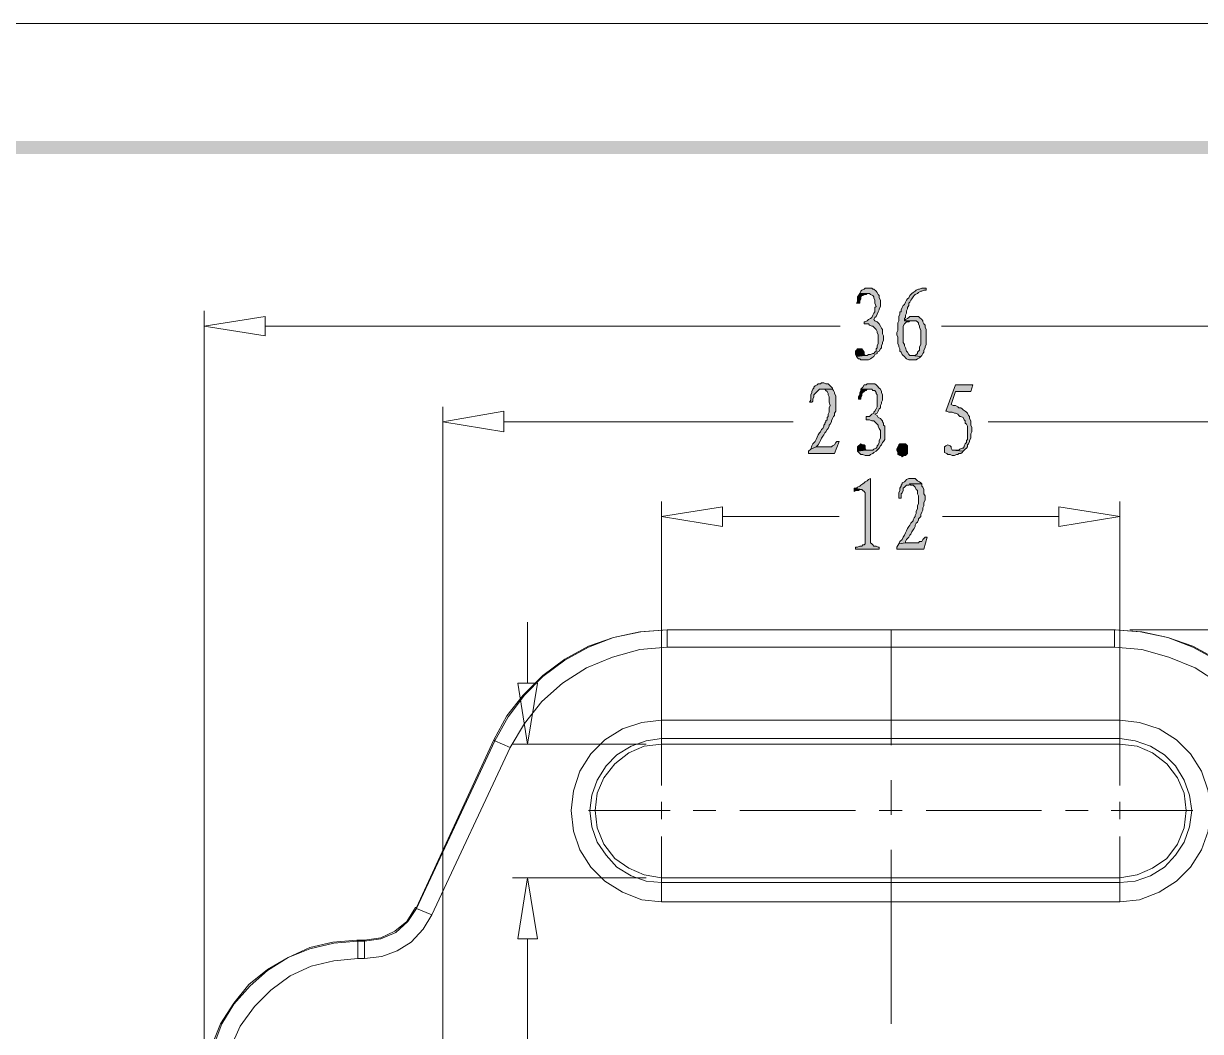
# Model space of a CAD drawing. Header units: millimetres. Extents: x 0 to 282, y 0 to 196.
# Drawn here: x 199.01 to 244.77, y 156.51 to 195.71 of the extents above; entities that cross this region are included whole.
import ezdxf

# ---------------------------------------------------------------- set-up
doc = ezdxf.new("R2010")
doc.units = ezdxf.units.MM

msp = doc.modelspace()

# ---------------------------------------------------------------- hatches: boundary and pattern name
h = msp.add_hatch(color=0)
h.dxf.hatch_style = 2
h.paths.add_polyline_path([(4.572, 191.134894), (5.08, 190.626894), (277.071561, 191.134894)])
h = msp.add_hatch(color=0)
h.dxf.hatch_style = 2
h.paths.add_polyline_path([(5.08, 190.626894), (277.071561, 191.134894), (276.563561, 190.626894)])
h = msp.add_hatch(color=42)
h.dxf.hatch_style = 2
h.paths.add_polyline_path([(231.901894, 185.419894), (231.817228, 185.419894), (231.732561, 185.419894), (231.690227, 185.377561), (231.605561, 185.335227), (231.563227, 185.292894), (231.520894, 185.208227), (231.817228, 185.208227), (231.901894, 185.208227), (231.944227, 185.165894), (232.028894, 185.123561), (232.071227, 185.081227), (232.071227, 185.038894), (232.113561, 184.954228), (232.113561, 184.911894), (232.113561, 184.827227), (232.155894, 184.700227), (232.113561, 184.657894), (232.113561, 184.573227), (232.113561, 184.488561), (232.071227, 184.446227), (232.028894, 184.361561), (231.986561, 184.276894), (231.944227, 184.234561), (231.859561, 184.192227), (231.817228, 184.149894), (231.732561, 184.107561), (231.690227, 184.107561), (231.690227, 184.022894), (231.774894, 184.022894), (231.859561, 184.022894), (231.901894, 183.980561), (231.986561, 183.938227), (232.028894, 183.938227), (232.071227, 183.895894), (232.113561, 183.853561), (232.155894, 183.811227), (232.198227, 183.726561), (232.198227, 183.684227), (232.240561, 183.599561), (232.240561, 183.514894), (232.240561, 183.430227), (232.240561, 183.345561), (232.240561, 183.260894), (232.198227, 183.176227), (232.198227, 183.091561), (232.155894, 183.049227), (232.155894, 182.964561), (232.113561, 182.922227), (232.071227, 182.879894), (232.028894, 182.879894), (231.944227, 182.837561), (231.859561, 182.837561), (231.817228, 182.795228), (231.732561, 182.795228), (231.393894, 182.752894), (231.436227, 182.710561), (231.478561, 182.668228), (231.520894, 182.668228), (231.563227, 182.625894), (231.647894, 182.625894), (231.732561, 182.625894), (231.774894, 182.625894), (231.817228, 182.625894), (231.859561, 182.625894), (231.944227, 182.668228), (231.986561, 182.710561), (232.071227, 182.752894), (232.113561, 182.837561), (232.198227, 182.879894), (232.198227, 182.922227), (232.282894, 182.964561), (232.325227, 183.049227), (232.367561, 183.091561), (232.367561, 183.176227), (232.409894, 183.260894), (232.409894, 183.303227), (232.452227, 183.387894), (232.452227, 183.472561), (232.452227, 183.557227), (232.409894, 183.641894), (232.409894, 183.726561), (232.409894, 183.811227), (232.367561, 183.853561), (232.325227, 183.938227), (232.282894, 184.022894), (232.240561, 184.065227), (232.198227, 184.107561), (232.113561, 184.149894), (232.071227, 184.192227), (232.113561, 184.276894), (232.155894, 184.319227), (232.198227, 184.403894), (232.240561, 184.488561), (232.282894, 184.573227), (232.282894, 184.615561), (232.325227, 184.700227), (232.325227, 184.742561), (232.325227, 184.827227), (232.325227, 184.869561), (232.325227, 184.954228), (232.282894, 185.038894), (232.282894, 185.123561), (232.240561, 185.165894), (232.198227, 185.250561), (232.155894, 185.292894), (232.071227, 185.377561), (232.028894, 185.377561), (231.986561, 185.419894), (231.944227, 185.419894)])
h = msp.add_hatch(color=42)
h.dxf.hatch_style = 2
h.paths.add_polyline_path([(234.103228, 185.419894), (234.060894, 185.419894), (233.976227, 185.419894), (233.933894, 185.419894), (233.849227, 185.377561), (233.806894, 185.377561), (233.722227, 185.335227), (233.679894, 185.292894), (233.595227, 185.250561), (233.552894, 185.208227), (233.510561, 185.165894), (233.468227, 185.123561), (233.425894, 185.038894), (233.383561, 184.996561), (233.341227, 184.954228), (233.298894, 184.869561), (233.256561, 184.784894), (233.214227, 184.742561), (233.171894, 184.657894), (233.129561, 184.573227), (233.129561, 184.488561), (233.087227, 184.488561), (233.087227, 184.403894), (233.044894, 184.319227), (233.044894, 184.234561), (233.044894, 184.149894), (233.002561, 184.065227), (233.002561, 183.980561), (233.002561, 183.895894), (233.002561, 183.853561), (233.002561, 183.768894), (232.960228, 183.684227), (232.960228, 183.599561), (233.002561, 183.514894), (233.002561, 183.430227), (233.002561, 183.345561), (233.002561, 183.260894), (233.044894, 183.176227), (233.044894, 183.133894), (233.087227, 183.049227), (233.087227, 182.964561), (233.129561, 182.922227), (233.171894, 182.837561), (233.214227, 182.795228), (233.256561, 182.752894), (233.298894, 182.710561), (233.341227, 182.668228), (233.425894, 182.625894), (233.468227, 182.625894), (233.552894, 182.625894), (233.595227, 182.625894), (233.637561, 182.625894), (233.722227, 182.625894), (233.764561, 182.668228), (233.849227, 182.710561), (233.891561, 182.752894), (233.552894, 182.795228), (233.510561, 182.795228), (233.468227, 182.795228), (233.425894, 182.837561), (233.383561, 182.922227), (233.341227, 182.964561), (233.298894, 183.091561), (233.256561, 183.176227), (233.256561, 183.218561), (233.214227, 183.303227), (233.214227, 183.387894), (233.214227, 183.472561), (233.214227, 183.557227), (233.214227, 183.599561), (233.214227, 183.684227), (233.214227, 183.768894), (233.214227, 183.853561), (233.214227, 183.895894), (233.214227, 183.938227), (233.256561, 184.022894), (233.298894, 184.065227), (233.341227, 184.107561), (233.425894, 184.107561), (233.468227, 184.149894), (233.552894, 184.149894), (233.637561, 184.149894), (233.256561, 184.149894), (233.256561, 184.234561), (233.298894, 184.276894), (233.298894, 184.361561), (233.341227, 184.446227), (233.341227, 184.530894), (233.383561, 184.615561), (233.383561, 184.657894), (233.425894, 184.742561), (233.425894, 184.827227), (233.468227, 184.869561), (233.510561, 184.954228), (233.552894, 184.996561), (233.595227, 185.081227), (233.637561, 185.123561), (233.679894, 185.165894), (233.764561, 185.208227), (233.806894, 185.250561), (233.891561, 185.292894), (233.933894, 185.292894), (234.018561, 185.335227), (234.103228, 185.335227)])
h = msp.add_hatch(color=42)
h.dxf.hatch_style = 2
h.paths.add_polyline_path([(231.520894, 185.208227), (231.478561, 185.123561), (231.436227, 185.081227), (231.436227, 184.996561), (231.436227, 184.911894), (231.393894, 184.827227), (231.478561, 184.827227), (231.520894, 184.827227), (231.520894, 184.911894), (231.563227, 184.996561), (231.563227, 185.081227), (231.605561, 185.123561), (231.647894, 185.123561), (231.690227, 185.165894), (231.774894, 185.165894), (231.817228, 185.208227)])
h = msp.add_hatch(color=42)
h.dxf.hatch_style = 2
h.paths.add_polyline_path([(233.679894, 184.319227), (233.595227, 184.319227), (233.510561, 184.319227), (233.468227, 184.319227), (233.425894, 184.276894), (233.383561, 184.234561), (233.298894, 184.192227), (233.256561, 184.149894), (233.637561, 184.149894), (233.679894, 184.149894), (233.722227, 184.149894), (233.764561, 184.107561), (233.806894, 184.065227), (233.806894, 184.022894), (233.849227, 183.938227), (233.849227, 183.895894), (233.891561, 183.768894), (233.891561, 183.684227), (233.891561, 183.557227), (233.891561, 183.430227), (233.891561, 183.303227), (233.891561, 183.218561), (233.849227, 183.133894), (233.849227, 183.049227), (233.849227, 183.006894), (233.806894, 182.964561), (233.764561, 182.922227), (233.764561, 182.879894), (233.679894, 182.795228), (233.595227, 182.795228), (233.552894, 182.795228), (233.891561, 182.752894), (233.933894, 182.795228), (233.976227, 182.879894), (234.018561, 182.922227), (234.018561, 183.006894), (234.060894, 183.091561), (234.060894, 183.133894), (234.103228, 183.218561), (234.103228, 183.303227), (234.103228, 183.387894), (234.103228, 183.514894), (234.103228, 183.557227), (234.103228, 183.641894), (234.103228, 183.726561), (234.103228, 183.811227), (234.060894, 183.895894), (234.060894, 183.980561), (234.018561, 184.022894), (233.976227, 184.107561), (233.976227, 184.149894), (233.933894, 184.192227), (233.849227, 184.276894), (233.806894, 184.319227), (233.764561, 184.319227)])
h = msp.add_hatch(color=42)
h.dxf.hatch_style = 2
h.paths.add_polyline_path([(231.478561, 183.049227), (231.436227, 183.049227), (231.393894, 183.006894), (231.351561, 182.964561), (231.351561, 182.879894), (231.351561, 182.837561), (231.393894, 182.752894), (231.732561, 182.795228), (231.690227, 182.837561), (231.690227, 182.922227), (231.647894, 183.006894), (231.605561, 183.049227), (231.563227, 183.049227)])
h = msp.add_hatch(color=42)
h.dxf.hatch_style = 2
h.paths.add_polyline_path([(230.123894, 181.736894), (230.039227, 181.736894), (229.996894, 181.694561), (229.912228, 181.694561), (229.869894, 181.652227), (229.785227, 181.609894), (229.742894, 181.567561), (229.742894, 181.525227), (229.700561, 181.482894), (229.658227, 181.398227), (229.658227, 181.355894), (229.615894, 181.271227), (229.615894, 181.186561), (229.615894, 181.059561), (229.573561, 180.974894), (229.658227, 180.974894), (229.700561, 181.017227), (229.700561, 181.101894), (229.742894, 181.186561), (229.742894, 181.271227), (229.785227, 181.313561), (229.827561, 181.355894), (229.869894, 181.398227), (229.912228, 181.440561), (229.954561, 181.482894), (230.039227, 181.482894), (230.462561, 181.482894), (230.462561, 181.525227), (230.377894, 181.609894), (230.335561, 181.652227), (230.293227, 181.694561), (230.250894, 181.694561), (230.208561, 181.694561)])
h = msp.add_hatch(color=42)
h.dxf.hatch_style = 2
h.paths.add_polyline_path([(231.944227, 181.694561), (231.901894, 181.694561), (231.817228, 181.694561), (231.774894, 181.652227), (231.690227, 181.652227), (231.647894, 181.567561), (231.605561, 181.525227), (231.563227, 181.482894), (231.901894, 181.482894), (231.986561, 181.482894), (232.028894, 181.440561), (232.113561, 181.440561), (232.155894, 181.355894), (232.155894, 181.313561), (232.198227, 181.271227), (232.198227, 181.186561), (232.198227, 181.101894), (232.198227, 181.017227), (232.198227, 180.932561), (232.198227, 180.847894), (232.198227, 180.805561), (232.155894, 180.720894), (232.113561, 180.636227), (232.071227, 180.593894), (232.071227, 180.551561), (231.986561, 180.509227), (231.944227, 180.466894), (231.901894, 180.424561), (231.817228, 180.424561), (231.774894, 180.424561), (231.774894, 180.297561), (231.859561, 180.297561), (231.901894, 180.297561), (231.986561, 180.255227), (232.071227, 180.255227), (232.113561, 180.212894), (232.155894, 180.170561), (232.198227, 180.128227), (232.240561, 180.085894), (232.240561, 180.043561), (232.282894, 179.958894), (232.325227, 179.874227), (232.325227, 179.831894), (232.325227, 179.704894), (232.325227, 179.662561), (232.325227, 179.577894), (232.282894, 179.493227), (232.282894, 179.408561), (232.240561, 179.323894), (232.198227, 179.281561), (232.198227, 179.239227), (232.155894, 179.196894), (232.071227, 179.154561), (232.028894, 179.112227), (231.944227, 179.112227), (231.859561, 179.112227), (231.774894, 179.112227), (231.436227, 179.069894), (231.520894, 178.985227), (231.563227, 178.942894), (231.647894, 178.942894), (231.732561, 178.900561), (231.817228, 178.900561), (231.859561, 178.900561), (231.901894, 178.900561), (231.944227, 178.942894), (232.028894, 178.985227), (232.071227, 179.027561), (232.155894, 179.069894), (232.198227, 179.112227), (232.282894, 179.196894), (232.325227, 179.281561), (232.367561, 179.323894), (232.409894, 179.408561), (232.452227, 179.450894), (232.494561, 179.535561), (232.494561, 179.620228), (232.494561, 179.662561), (232.494561, 179.747228), (232.494561, 179.831894), (232.494561, 179.958894), (232.494561, 180.043561), (232.452227, 180.085894), (232.452227, 180.170561), (232.409894, 180.212894), (232.409894, 180.255227), (232.367561, 180.297561), (232.325227, 180.339894), (232.240561, 180.382228), (232.198227, 180.466894), (232.113561, 180.509227), (232.198227, 180.551561), (232.240561, 180.636227), (232.282894, 180.720894), (232.325227, 180.763228), (232.325227, 180.847894), (232.367561, 180.932561), (232.367561, 180.974894), (232.409894, 181.059561), (232.409894, 181.101894), (232.409894, 181.186561), (232.409894, 181.271227), (232.367561, 181.355894), (232.367561, 181.398227), (232.325227, 181.482894), (232.282894, 181.525227), (232.198227, 181.609894), (232.155894, 181.652227), (232.113561, 181.694561), (232.028894, 181.694561)])
h = msp.add_hatch(color=42)
h.dxf.hatch_style = 2
h.paths.add_polyline_path([(230.462561, 181.482894), (230.039227, 181.482894), (230.081561, 181.482894), (230.166227, 181.482894), (230.208561, 181.440561), (230.250894, 181.398227), (230.293227, 181.313561), (230.293227, 181.271227), (230.335561, 181.186561), (230.335561, 181.144227), (230.335561, 181.059561), (230.335561, 180.974894), (230.377894, 180.847894), (230.335561, 180.763228), (230.335561, 180.678561), (230.335561, 180.593894), (230.293227, 180.509227), (230.293227, 180.424561), (230.250894, 180.382228), (230.250894, 180.297561), (230.208561, 180.255227), (230.208561, 180.212894), (230.166227, 180.170561), (230.166227, 180.128227), (230.123894, 180.085894), (230.123894, 180.043561), (230.081561, 179.958894), (230.039227, 179.916561), (229.996894, 179.831894), (229.954561, 179.789561), (229.912228, 179.704894), (229.869894, 179.620228), (229.827561, 179.535561), (229.785227, 179.450894), (229.700561, 179.366227), (229.658227, 179.281561), (229.615894, 179.154561), (229.827561, 179.239227), (229.869894, 179.281561), (229.912228, 179.323894), (229.954561, 179.408561), (229.996894, 179.493227), (230.039227, 179.577894), (230.081561, 179.662561), (230.123894, 179.704894), (230.166227, 179.789561), (230.208561, 179.831894), (230.250894, 179.916561), (230.293227, 179.958894), (230.335561, 180.043561), (230.335561, 180.085894), (230.377894, 180.128227), (230.420227, 180.212894), (230.420227, 180.255227), (230.462561, 180.339894), (230.504894, 180.424561), (230.547227, 180.466894), (230.547227, 180.551561), (230.589561, 180.636227), (230.589561, 180.720894), (230.589561, 180.805561), (230.589561, 180.847894), (230.589561, 180.932561), (230.589561, 181.059561), (230.589561, 181.144227), (230.589561, 181.228894), (230.547227, 181.313561), (230.547227, 181.355894), (230.504894, 181.440561)])
h = msp.add_hatch(color=42)
h.dxf.hatch_style = 2
h.paths.add_polyline_path([(231.563227, 181.482894), (231.563227, 181.440561), (231.520894, 181.355894), (231.520894, 181.271227), (231.478561, 181.186561), (231.478561, 181.101894), (231.563227, 181.101894), (231.563227, 181.144227), (231.605561, 181.228894), (231.605561, 181.313561), (231.647894, 181.355894), (231.690227, 181.398227), (231.732561, 181.440561), (231.774894, 181.440561), (231.817228, 181.482894), (231.901894, 181.482894)])
h = msp.add_hatch(color=42)
h.dxf.hatch_style = 2
h.paths.add_polyline_path([(235.923561, 181.652227), (235.246227, 181.652227), (234.865227, 180.636227), (234.907561, 180.636227), (234.992227, 180.593894), (235.034561, 180.593894), (235.119227, 180.593894), (235.203894, 180.551561), (235.246227, 180.551561), (235.330894, 180.509227), (235.373227, 180.466894), (235.415561, 180.424561), (235.457894, 180.424561), (235.542561, 180.382228), (235.584894, 180.297561), (235.627227, 180.255227), (235.627227, 180.170561), (235.669561, 180.128227), (235.711894, 180.043561), (235.711894, 179.958894), (235.711894, 179.874227), (235.711894, 179.789561), (235.711894, 179.747228), (235.711894, 179.620228), (235.711894, 179.535561), (235.669561, 179.493227), (235.669561, 179.408561), (235.627227, 179.366227), (235.584894, 179.281561), (235.584894, 179.239227), (235.542561, 179.196894), (235.500227, 179.196894), (235.415561, 179.154561), (235.373227, 179.112227), (235.288561, 179.112227), (235.203894, 179.112227), (235.119227, 179.112227), (235.542561, 179.069894), (235.627227, 179.154561), (235.669561, 179.196894), (235.711894, 179.239227), (235.711894, 179.323894), (235.754227, 179.366227), (235.796561, 179.450894), (235.796561, 179.493227), (235.838894, 179.577894), (235.838894, 179.662561), (235.838894, 179.747228), (235.881227, 179.831894), (235.881227, 179.916561), (235.881227, 180.001227), (235.838894, 180.085894), (235.838894, 180.170561), (235.838894, 180.255227), (235.796561, 180.339894), (235.796561, 180.424561), (235.754227, 180.466894), (235.711894, 180.551561), (235.669561, 180.593894), (235.627227, 180.636227), (235.542561, 180.678561), (235.500227, 180.720894), (235.457894, 180.763228), (235.373227, 180.763228), (235.330894, 180.805561), (235.246227, 180.847894), (235.161561, 180.847894), (235.076894, 180.890227), (235.246227, 181.398227), (235.838894, 181.398227)])
h = msp.add_hatch(color=42)
h.dxf.hatch_style = 2
h.paths.add_polyline_path([(230.716561, 179.450894), (230.631894, 179.450894), (230.589561, 179.408561), (230.547227, 179.323894), (230.462561, 179.281561), (230.420227, 179.239227), (230.377894, 179.239227), (229.827561, 179.239227), (229.615894, 179.154561), (229.531227, 179.069894), (229.531227, 178.985227), (230.547227, 178.985227)])
h = msp.add_hatch(color=42)
h.dxf.hatch_style = 2
h.paths.add_polyline_path([(231.563227, 179.366227), (231.520894, 179.323894), (231.478561, 179.281561), (231.436227, 179.239227), (231.436227, 179.154561), (231.436227, 179.112227), (231.436227, 179.069894), (231.774894, 179.112227), (231.732561, 179.196894), (231.732561, 179.281561), (231.690227, 179.323894), (231.647894, 179.323894)])
h = msp.add_hatch(color=42)
h.dxf.hatch_style = 2
h.paths.add_polyline_path([(233.298894, 178.900561), (233.256561, 178.900561), (233.171894, 178.858227), (233.129561, 178.900561), (233.087227, 178.900561), (233.002561, 178.942894), (233.002561, 179.027561), (232.960228, 179.112227), (232.960228, 179.154561), (233.002561, 179.239227), (233.044894, 179.323894), (233.087227, 179.366227), (233.171894, 179.366227), (233.214227, 179.366227), (233.298894, 179.366227), (233.341227, 179.323894), (233.383561, 179.281561), (233.383561, 179.196894), (233.383561, 179.154561), (233.383561, 179.069894), (233.383561, 178.985227), (233.341227, 178.942894)])
h = msp.add_hatch(color=42)
h.dxf.hatch_style = 2
h.paths.add_polyline_path([(234.949894, 179.323894), (234.865227, 179.281561), (234.822894, 179.239227), (234.822894, 179.154561), (234.822894, 179.112227), (234.822894, 179.027561), (234.907561, 178.985227), (234.949894, 178.942894), (234.992227, 178.942894), (235.034561, 178.942894), (235.119227, 178.900561), (235.203894, 178.900561), (235.288561, 178.942894), (235.330894, 178.942894), (235.373227, 178.985227), (235.457894, 178.985227), (235.500227, 179.027561), (235.542561, 179.069894), (235.119227, 179.112227), (235.076894, 179.196894), (235.076894, 179.239227), (235.034561, 179.281561)])
h = msp.add_hatch(color=42)
h.dxf.hatch_style = 2
h.paths.add_polyline_path([(231.944227, 178.011561), (231.859561, 177.969227), (231.817228, 177.926894), (231.732561, 177.884561), (231.690227, 177.842227), (231.647894, 177.799894), (231.563227, 177.757561), (231.520894, 177.715227), (231.436227, 177.672894), (231.393894, 177.630561), (231.309227, 177.630561), (231.605561, 177.588228), (231.647894, 177.545894), (231.690227, 177.503561), (231.732561, 177.461228), (231.732561, 177.334228), (231.732561, 175.513894), (231.732561, 175.471561), (231.690227, 175.429228), (231.647894, 175.429228), (231.605561, 175.386894), (231.520894, 175.386894), (231.436227, 175.344561), (231.351561, 175.344561), (231.351561, 175.259894), (232.282894, 175.259894), (232.282894, 175.344561), (232.240561, 175.344561), (232.155894, 175.386894), (232.071227, 175.386894), (232.028894, 175.429228), (231.986561, 175.471561), (231.944227, 175.513894), (231.944227, 175.556227)])
h = msp.add_hatch(color=42)
h.dxf.hatch_style = 2
h.paths.add_polyline_path([(231.309227, 177.630561), (231.309227, 177.503561), (231.351561, 177.545894), (231.393894, 177.545894), (231.478561, 177.545894), (231.520894, 177.588228), (231.605561, 177.588228)])
h = msp.add_hatch(color=42)
h.dxf.hatch_style = 2
h.paths.add_polyline_path([(233.552894, 178.011561), (233.510561, 178.011561), (233.425894, 178.011561), (233.341227, 177.969227), (233.298894, 177.926894), (233.256561, 177.884561), (233.171894, 177.842227), (233.171894, 177.799894), (233.129561, 177.757561), (233.129561, 177.715227), (233.087227, 177.630561), (233.087227, 177.545894), (233.044894, 177.461228), (233.044894, 177.376561), (233.044894, 177.249561), (233.129561, 177.249561), (233.129561, 177.334228), (233.129561, 177.418894), (233.171894, 177.461228), (233.214227, 177.545894), (233.214227, 177.630561), (233.256561, 177.672894), (233.298894, 177.715227), (233.341227, 177.757561), (233.425894, 177.757561), (233.468227, 177.799894), (233.933894, 177.799894), (233.891561, 177.842227), (233.849227, 177.884561), (233.764561, 177.926894), (233.722227, 177.969227), (233.679894, 178.011561), (233.637561, 178.011561)])
h = msp.add_hatch(color=42)
h.dxf.hatch_style = 2
h.paths.add_polyline_path([(233.933894, 177.799894), (233.468227, 177.799894), (233.510561, 177.757561), (233.595227, 177.757561), (233.637561, 177.715227), (233.679894, 177.672894), (233.722227, 177.588228), (233.764561, 177.545894), (233.764561, 177.503561), (233.764561, 177.418894), (233.806894, 177.334228), (233.806894, 177.249561), (233.806894, 177.164894), (233.806894, 177.122561), (233.806894, 177.037894), (233.764561, 176.953227), (233.764561, 176.868561), (233.764561, 176.826227), (233.722227, 176.741561), (233.722227, 176.656894), (233.679894, 176.572228), (233.679894, 176.529894), (233.637561, 176.487561), (233.595227, 176.402894), (233.595227, 176.360561), (233.552894, 176.318227), (233.510561, 176.275894), (233.468227, 176.191227), (233.425894, 176.148894), (233.383561, 176.064227), (233.341227, 175.979561), (233.298894, 175.894894), (233.256561, 175.810227), (233.214227, 175.725561), (233.171894, 175.640894), (233.087227, 175.556227), (233.044894, 175.471561), (233.298894, 175.513894), (233.298894, 175.556227), (233.341227, 175.640894), (233.425894, 175.725561), (233.468227, 175.810227), (233.510561, 175.852561), (233.552894, 175.937227), (233.595227, 176.021894), (233.637561, 176.064227), (233.679894, 176.148894), (233.679894, 176.191227), (233.722227, 176.275894), (233.764561, 176.318227), (233.806894, 176.402894), (233.806894, 176.445227), (233.849227, 176.487561), (233.891561, 176.529894), (233.891561, 176.614561), (233.933894, 176.699227), (233.976227, 176.783894), (233.976227, 176.868561), (234.018561, 176.953227), (234.018561, 176.995561), (234.018561, 177.080227), (234.060894, 177.164894), (234.060894, 177.249561), (234.060894, 177.334228), (234.018561, 177.418894), (234.018561, 177.503561), (234.018561, 177.588228), (233.976227, 177.672894), (233.933894, 177.715227)])
h = msp.add_hatch(color=42)
h.dxf.hatch_style = 2
h.paths.add_polyline_path([(234.145561, 175.725561), (234.060894, 175.725561), (234.018561, 175.683227), (233.976227, 175.640894), (233.933894, 175.556227), (233.849227, 175.556227), (233.806894, 175.513894), (233.298894, 175.513894), (233.044894, 175.471561), (232.960228, 175.344561), (232.960228, 175.259894), (234.018561, 175.259894)])

# ---------------------------------------------------------------- linework, layer by layer
at = {"color": 0, "lineweight": 0}
for points in [[(0, 0), (281.643667, 0), (281.643667, 195.707), (0, 195.707)], [(224.027894, 172.127228), (241.426894, 172.127228)]]:
    msp.add_lwpolyline(points, close=True, dxfattribs=at)
at = {"color": 42, "lineweight": 0}
for points in [[(231.901894, 185.419894), (231.817228, 185.419894), (231.732561, 185.419894), (231.690227, 185.377561), (231.605561, 185.335227), (231.563227, 185.292894), (231.520894, 185.208227), (231.817228, 185.208227), (231.901894, 185.208227), (231.944227, 185.165894), (232.028894, 185.123561), (232.071227, 185.081227), (232.071227, 185.038894), (232.113561, 184.954228), (232.113561, 184.911894), (232.113561, 184.827227), (232.155894, 184.700227), (232.113561, 184.657894), (232.113561, 184.573227), (232.113561, 184.488561), (232.071227, 184.446227), (232.028894, 184.361561), (231.986561, 184.276894), (231.944227, 184.234561), (231.859561, 184.192227), (231.817228, 184.149894), (231.732561, 184.107561), (231.690227, 184.107561), (231.690227, 184.022894), (231.774894, 184.022894), (231.859561, 184.022894), (231.901894, 183.980561), (231.986561, 183.938227), (232.028894, 183.938227), (232.071227, 183.895894), (232.113561, 183.853561), (232.155894, 183.811227), (232.198227, 183.726561), (232.198227, 183.684227), (232.240561, 183.599561), (232.240561, 183.514894), (232.240561, 183.430227), (232.240561, 183.345561), (232.240561, 183.260894), (232.198227, 183.176227), (232.198227, 183.091561), (232.155894, 183.049227), (232.155894, 182.964561), (232.113561, 182.922227), (232.071227, 182.879894), (232.028894, 182.879894), (231.944227, 182.837561), (231.859561, 182.837561), (231.817228, 182.795228), (231.732561, 182.795228), (231.393894, 182.752894), (231.436227, 182.710561), (231.478561, 182.668228), (231.520894, 182.668228), (231.563227, 182.625894), (231.647894, 182.625894), (231.732561, 182.625894), (231.774894, 182.625894), (231.817228, 182.625894), (231.859561, 182.625894), (231.944227, 182.668228), (231.986561, 182.710561), (232.071227, 182.752894), (232.113561, 182.837561), (232.198227, 182.879894), (232.198227, 182.922227), (232.282894, 182.964561), (232.325227, 183.049227), (232.367561, 183.091561), (232.367561, 183.176227), (232.409894, 183.260894), (232.409894, 183.303227), (232.452227, 183.387894), (232.452227, 183.472561), (232.452227, 183.557227), (232.409894, 183.641894), (232.409894, 183.726561), (232.409894, 183.811227), (232.367561, 183.853561), (232.325227, 183.938227), (232.282894, 184.022894), (232.240561, 184.065227), (232.198227, 184.107561), (232.113561, 184.149894), (232.071227, 184.192227), (232.113561, 184.276894), (232.155894, 184.319227), (232.198227, 184.403894), (232.240561, 184.488561), (232.282894, 184.573227), (232.282894, 184.615561), (232.325227, 184.700227), (232.325227, 184.742561), (232.325227, 184.827227), (232.325227, 184.869561), (232.325227, 184.954228), (232.282894, 185.038894), (232.282894, 185.123561), (232.240561, 185.165894), (232.198227, 185.250561), (232.155894, 185.292894), (232.071227, 185.377561), (232.028894, 185.377561), (231.986561, 185.419894), (231.944227, 185.419894)], [(234.103228, 185.419894), (234.060894, 185.419894), (233.976227, 185.419894), (233.933894, 185.419894), (233.849227, 185.377561), (233.806894, 185.377561), (233.722227, 185.335227), (233.679894, 185.292894), (233.595227, 185.250561), (233.552894, 185.208227), (233.510561, 185.165894), (233.468227, 185.123561), (233.425894, 185.038894), (233.383561, 184.996561), (233.341227, 184.954228), (233.298894, 184.869561), (233.256561, 184.784894), (233.214227, 184.742561), (233.171894, 184.657894), (233.129561, 184.573227), (233.129561, 184.488561), (233.087227, 184.488561), (233.087227, 184.403894), (233.044894, 184.319227), (233.044894, 184.234561), (233.044894, 184.149894), (233.002561, 184.065227), (233.002561, 183.980561), (233.002561, 183.895894), (233.002561, 183.853561), (233.002561, 183.768894), (232.960228, 183.684227), (232.960228, 183.599561), (233.002561, 183.514894), (233.002561, 183.430227), (233.002561, 183.345561), (233.002561, 183.260894), (233.044894, 183.176227), (233.044894, 183.133894), (233.087227, 183.049227), (233.087227, 182.964561), (233.129561, 182.922227), (233.171894, 182.837561), (233.214227, 182.795228), (233.256561, 182.752894), (233.298894, 182.710561), (233.341227, 182.668228), (233.425894, 182.625894), (233.468227, 182.625894), (233.552894, 182.625894), (233.595227, 182.625894), (233.637561, 182.625894), (233.722227, 182.625894), (233.764561, 182.668228), (233.849227, 182.710561), (233.891561, 182.752894), (233.552894, 182.795228), (233.510561, 182.795228), (233.468227, 182.795228), (233.425894, 182.837561), (233.383561, 182.922227), (233.341227, 182.964561), (233.298894, 183.091561), (233.256561, 183.176227), (233.256561, 183.218561), (233.214227, 183.303227), (233.214227, 183.387894), (233.214227, 183.472561), (233.214227, 183.557227), (233.214227, 183.599561), (233.214227, 183.684227), (233.214227, 183.768894), (233.214227, 183.853561), (233.214227, 183.895894), (233.214227, 183.938227), (233.256561, 184.022894), (233.298894, 184.065227), (233.341227, 184.107561), (233.425894, 184.107561), (233.468227, 184.149894), (233.552894, 184.149894), (233.637561, 184.149894), (233.256561, 184.149894), (233.256561, 184.234561), (233.298894, 184.276894), (233.298894, 184.361561), (233.341227, 184.446227), (233.341227, 184.530894), (233.383561, 184.615561), (233.383561, 184.657894), (233.425894, 184.742561), (233.425894, 184.827227), (233.468227, 184.869561), (233.510561, 184.954228), (233.552894, 184.996561), (233.595227, 185.081227), (233.637561, 185.123561), (233.679894, 185.165894), (233.764561, 185.208227), (233.806894, 185.250561), (233.891561, 185.292894), (233.933894, 185.292894), (234.018561, 185.335227), (234.103228, 185.335227)], [(231.520894, 185.208227), (231.478561, 185.123561), (231.436227, 185.081227), (231.436227, 184.996561), (231.436227, 184.911894), (231.393894, 184.827227), (231.478561, 184.827227), (231.520894, 184.827227), (231.520894, 184.911894), (231.563227, 184.996561), (231.563227, 185.081227), (231.605561, 185.123561), (231.647894, 185.123561), (231.690227, 185.165894), (231.774894, 185.165894), (231.817228, 185.208227)], [(233.679894, 184.319227), (233.595227, 184.319227), (233.510561, 184.319227), (233.468227, 184.319227), (233.425894, 184.276894), (233.383561, 184.234561), (233.298894, 184.192227), (233.256561, 184.149894), (233.637561, 184.149894), (233.679894, 184.149894), (233.722227, 184.149894), (233.764561, 184.107561), (233.806894, 184.065227), (233.806894, 184.022894), (233.849227, 183.938227), (233.849227, 183.895894), (233.891561, 183.768894), (233.891561, 183.684227), (233.891561, 183.557227), (233.891561, 183.430227), (233.891561, 183.303227), (233.891561, 183.218561), (233.849227, 183.133894), (233.849227, 183.049227), (233.849227, 183.006894), (233.806894, 182.964561), (233.764561, 182.922227), (233.764561, 182.879894), (233.679894, 182.795228), (233.595227, 182.795228), (233.552894, 182.795228), (233.891561, 182.752894), (233.933894, 182.795228), (233.976227, 182.879894), (234.018561, 182.922227), (234.018561, 183.006894), (234.060894, 183.091561), (234.060894, 183.133894), (234.103228, 183.218561), (234.103228, 183.303227), (234.103228, 183.387894), (234.103228, 183.514894), (234.103228, 183.557227), (234.103228, 183.641894), (234.103228, 183.726561), (234.103228, 183.811227), (234.060894, 183.895894), (234.060894, 183.980561), (234.018561, 184.022894), (233.976227, 184.107561), (233.976227, 184.149894), (233.933894, 184.192227), (233.849227, 184.276894), (233.806894, 184.319227), (233.764561, 184.319227)], [(231.478561, 183.049227), (231.436227, 183.049227), (231.393894, 183.006894), (231.351561, 182.964561), (231.351561, 182.879894), (231.351561, 182.837561), (231.393894, 182.752894), (231.732561, 182.795228), (231.690227, 182.837561), (231.690227, 182.922227), (231.647894, 183.006894), (231.605561, 183.049227), (231.563227, 183.049227)], [(230.123894, 181.736894), (230.039227, 181.736894), (229.996894, 181.694561), (229.912228, 181.694561), (229.869894, 181.652227), (229.785227, 181.609894), (229.742894, 181.567561), (229.742894, 181.525227), (229.700561, 181.482894), (229.658227, 181.398227), (229.658227, 181.355894), (229.615894, 181.271227), (229.615894, 181.186561), (229.615894, 181.059561), (229.573561, 180.974894), (229.658227, 180.974894), (229.700561, 181.017227), (229.700561, 181.101894), (229.742894, 181.186561), (229.742894, 181.271227), (229.785227, 181.313561), (229.827561, 181.355894), (229.869894, 181.398227), (229.912228, 181.440561), (229.954561, 181.482894), (230.039227, 181.482894), (230.462561, 181.482894), (230.462561, 181.525227), (230.377894, 181.609894), (230.335561, 181.652227), (230.293227, 181.694561), (230.250894, 181.694561), (230.208561, 181.694561)], [(231.944227, 181.694561), (231.901894, 181.694561), (231.817228, 181.694561), (231.774894, 181.652227), (231.690227, 181.652227), (231.647894, 181.567561), (231.605561, 181.525227), (231.563227, 181.482894), (231.901894, 181.482894), (231.986561, 181.482894), (232.028894, 181.440561), (232.113561, 181.440561), (232.155894, 181.355894), (232.155894, 181.313561), (232.198227, 181.271227), (232.198227, 181.186561), (232.198227, 181.101894), (232.198227, 181.017227), (232.198227, 180.932561), (232.198227, 180.847894), (232.198227, 180.805561), (232.155894, 180.720894), (232.113561, 180.636227), (232.071227, 180.593894), (232.071227, 180.551561), (231.986561, 180.509227), (231.944227, 180.466894), (231.901894, 180.424561), (231.817228, 180.424561), (231.774894, 180.424561), (231.774894, 180.297561), (231.859561, 180.297561), (231.901894, 180.297561), (231.986561, 180.255227), (232.071227, 180.255227), (232.113561, 180.212894), (232.155894, 180.170561), (232.198227, 180.128227), (232.240561, 180.085894), (232.240561, 180.043561), (232.282894, 179.958894), (232.325227, 179.874227), (232.325227, 179.831894), (232.325227, 179.704894), (232.325227, 179.662561), (232.325227, 179.577894), (232.282894, 179.493227), (232.282894, 179.408561), (232.240561, 179.323894), (232.198227, 179.281561), (232.198227, 179.239227), (232.155894, 179.196894), (232.071227, 179.154561), (232.028894, 179.112227), (231.944227, 179.112227), (231.859561, 179.112227), (231.774894, 179.112227), (231.436227, 179.069894), (231.520894, 178.985227), (231.563227, 178.942894), (231.647894, 178.942894), (231.732561, 178.900561), (231.817228, 178.900561), (231.859561, 178.900561), (231.901894, 178.900561), (231.944227, 178.942894), (232.028894, 178.985227), (232.071227, 179.027561), (232.155894, 179.069894), (232.198227, 179.112227), (232.282894, 179.196894), (232.325227, 179.281561), (232.367561, 179.323894), (232.409894, 179.408561), (232.452227, 179.450894), (232.494561, 179.535561), (232.494561, 179.620228), (232.494561, 179.662561), (232.494561, 179.747228), (232.494561, 179.831894), (232.494561, 179.958894), (232.494561, 180.043561), (232.452227, 180.085894), (232.452227, 180.170561), (232.409894, 180.212894), (232.409894, 180.255227), (232.367561, 180.297561), (232.325227, 180.339894), (232.240561, 180.382228), (232.198227, 180.466894), (232.113561, 180.509227), (232.198227, 180.551561), (232.240561, 180.636227), (232.282894, 180.720894), (232.325227, 180.763228), (232.325227, 180.847894), (232.367561, 180.932561), (232.367561, 180.974894), (232.409894, 181.059561), (232.409894, 181.101894), (232.409894, 181.186561), (232.409894, 181.271227), (232.367561, 181.355894), (232.367561, 181.398227), (232.325227, 181.482894), (232.282894, 181.525227), (232.198227, 181.609894), (232.155894, 181.652227), (232.113561, 181.694561), (232.028894, 181.694561)], [(230.462561, 181.482894), (230.039227, 181.482894), (230.081561, 181.482894), (230.166227, 181.482894), (230.208561, 181.440561), (230.250894, 181.398227), (230.293227, 181.313561), (230.293227, 181.271227), (230.335561, 181.186561), (230.335561, 181.144227), (230.335561, 181.059561), (230.335561, 180.974894), (230.377894, 180.847894), (230.335561, 180.763228), (230.335561, 180.678561), (230.335561, 180.593894), (230.293227, 180.509227), (230.293227, 180.424561), (230.250894, 180.382228), (230.250894, 180.297561), (230.208561, 180.255227), (230.208561, 180.212894), (230.166227, 180.170561), (230.166227, 180.128227), (230.123894, 180.085894), (230.123894, 180.043561), (230.081561, 179.958894), (230.039227, 179.916561), (229.996894, 179.831894), (229.954561, 179.789561), (229.912228, 179.704894), (229.869894, 179.620228), (229.827561, 179.535561), (229.785227, 179.450894), (229.700561, 179.366227), (229.658227, 179.281561), (229.615894, 179.154561), (229.827561, 179.239227), (229.869894, 179.281561), (229.912228, 179.323894), (229.954561, 179.408561), (229.996894, 179.493227), (230.039227, 179.577894), (230.081561, 179.662561), (230.123894, 179.704894), (230.166227, 179.789561), (230.208561, 179.831894), (230.250894, 179.916561), (230.293227, 179.958894), (230.335561, 180.043561), (230.335561, 180.085894), (230.377894, 180.128227), (230.420227, 180.212894), (230.420227, 180.255227), (230.462561, 180.339894), (230.504894, 180.424561), (230.547227, 180.466894), (230.547227, 180.551561), (230.589561, 180.636227), (230.589561, 180.720894), (230.589561, 180.805561), (230.589561, 180.847894), (230.589561, 180.932561), (230.589561, 181.059561), (230.589561, 181.144227), (230.589561, 181.228894), (230.547227, 181.313561), (230.547227, 181.355894), (230.504894, 181.440561)], [(231.563227, 181.482894), (231.563227, 181.440561), (231.520894, 181.355894), (231.520894, 181.271227), (231.478561, 181.186561), (231.478561, 181.101894), (231.563227, 181.101894), (231.563227, 181.144227), (231.605561, 181.228894), (231.605561, 181.313561), (231.647894, 181.355894), (231.690227, 181.398227), (231.732561, 181.440561), (231.774894, 181.440561), (231.817228, 181.482894), (231.901894, 181.482894)], [(235.923561, 181.652227), (235.246227, 181.652227), (234.865227, 180.636227), (234.907561, 180.636227), (234.992227, 180.593894), (235.034561, 180.593894), (235.119227, 180.593894), (235.203894, 180.551561), (235.246227, 180.551561), (235.330894, 180.509227), (235.373227, 180.466894), (235.415561, 180.424561), (235.457894, 180.424561), (235.542561, 180.382228), (235.584894, 180.297561), (235.627227, 180.255227), (235.627227, 180.170561), (235.669561, 180.128227), (235.711894, 180.043561), (235.711894, 179.958894), (235.711894, 179.874227), (235.711894, 179.789561), (235.711894, 179.747228), (235.711894, 179.620228), (235.711894, 179.535561), (235.669561, 179.493227), (235.669561, 179.408561), (235.627227, 179.366227), (235.584894, 179.281561), (235.584894, 179.239227), (235.542561, 179.196894), (235.500227, 179.196894), (235.415561, 179.154561), (235.373227, 179.112227), (235.288561, 179.112227), (235.203894, 179.112227), (235.119227, 179.112227), (235.542561, 179.069894), (235.627227, 179.154561), (235.669561, 179.196894), (235.711894, 179.239227), (235.711894, 179.323894), (235.754227, 179.366227), (235.796561, 179.450894), (235.796561, 179.493227), (235.838894, 179.577894), (235.838894, 179.662561), (235.838894, 179.747228), (235.881227, 179.831894), (235.881227, 179.916561), (235.881227, 180.001227), (235.838894, 180.085894), (235.838894, 180.170561), (235.838894, 180.255227), (235.796561, 180.339894), (235.796561, 180.424561), (235.754227, 180.466894), (235.711894, 180.551561), (235.669561, 180.593894), (235.627227, 180.636227), (235.542561, 180.678561), (235.500227, 180.720894), (235.457894, 180.763228), (235.373227, 180.763228), (235.330894, 180.805561), (235.246227, 180.847894), (235.161561, 180.847894), (235.076894, 180.890227), (235.246227, 181.398227), (235.838894, 181.398227)], [(230.716561, 179.450894), (230.631894, 179.450894), (230.589561, 179.408561), (230.547227, 179.323894), (230.462561, 179.281561), (230.420227, 179.239227), (230.377894, 179.239227), (229.827561, 179.239227), (229.615894, 179.154561), (229.531227, 179.069894), (229.531227, 178.985227), (230.547227, 178.985227)], [(231.563227, 179.366227), (231.520894, 179.323894), (231.478561, 179.281561), (231.436227, 179.239227), (231.436227, 179.154561), (231.436227, 179.112227), (231.436227, 179.069894), (231.774894, 179.112227), (231.732561, 179.196894), (231.732561, 179.281561), (231.690227, 179.323894), (231.647894, 179.323894)], [(233.298894, 178.900561), (233.256561, 178.900561), (233.171894, 178.858227), (233.129561, 178.900561), (233.087227, 178.900561), (233.002561, 178.942894), (233.002561, 179.027561), (232.960228, 179.112227), (232.960228, 179.154561), (233.002561, 179.239227), (233.044894, 179.323894), (233.087227, 179.366227), (233.171894, 179.366227), (233.214227, 179.366227), (233.298894, 179.366227), (233.341227, 179.323894), (233.383561, 179.281561), (233.383561, 179.196894), (233.383561, 179.154561), (233.383561, 179.069894), (233.383561, 178.985227), (233.341227, 178.942894)], [(234.949894, 179.323894), (234.865227, 179.281561), (234.822894, 179.239227), (234.822894, 179.154561), (234.822894, 179.112227), (234.822894, 179.027561), (234.907561, 178.985227), (234.949894, 178.942894), (234.992227, 178.942894), (235.034561, 178.942894), (235.119227, 178.900561), (235.203894, 178.900561), (235.288561, 178.942894), (235.330894, 178.942894), (235.373227, 178.985227), (235.457894, 178.985227), (235.500227, 179.027561), (235.542561, 179.069894), (235.119227, 179.112227), (235.076894, 179.196894), (235.076894, 179.239227), (235.034561, 179.281561)], [(231.944227, 178.011561), (231.859561, 177.969227), (231.817228, 177.926894), (231.732561, 177.884561), (231.690227, 177.842227), (231.647894, 177.799894), (231.563227, 177.757561), (231.520894, 177.715227), (231.436227, 177.672894), (231.393894, 177.630561), (231.309227, 177.630561), (231.605561, 177.588228), (231.647894, 177.545894), (231.690227, 177.503561), (231.732561, 177.461228), (231.732561, 177.334228), (231.732561, 175.513894), (231.732561, 175.471561), (231.690227, 175.429228), (231.647894, 175.429228), (231.605561, 175.386894), (231.520894, 175.386894), (231.436227, 175.344561), (231.351561, 175.344561), (231.351561, 175.259894), (232.282894, 175.259894), (232.282894, 175.344561), (232.240561, 175.344561), (232.155894, 175.386894), (232.071227, 175.386894), (232.028894, 175.429228), (231.986561, 175.471561), (231.944227, 175.513894), (231.944227, 175.556227)], [(231.309227, 177.630561), (231.309227, 177.503561), (231.351561, 177.545894), (231.393894, 177.545894), (231.478561, 177.545894), (231.520894, 177.588228), (231.605561, 177.588228)], [(233.552894, 178.011561), (233.510561, 178.011561), (233.425894, 178.011561), (233.341227, 177.969227), (233.298894, 177.926894), (233.256561, 177.884561), (233.171894, 177.842227), (233.171894, 177.799894), (233.129561, 177.757561), (233.129561, 177.715227), (233.087227, 177.630561), (233.087227, 177.545894), (233.044894, 177.461228), (233.044894, 177.376561), (233.044894, 177.249561), (233.129561, 177.249561), (233.129561, 177.334228), (233.129561, 177.418894), (233.171894, 177.461228), (233.214227, 177.545894), (233.214227, 177.630561), (233.256561, 177.672894), (233.298894, 177.715227), (233.341227, 177.757561), (233.425894, 177.757561), (233.468227, 177.799894), (233.933894, 177.799894), (233.891561, 177.842227), (233.849227, 177.884561), (233.764561, 177.926894), (233.722227, 177.969227), (233.679894, 178.011561), (233.637561, 178.011561)], [(233.933894, 177.799894), (233.468227, 177.799894), (233.510561, 177.757561), (233.595227, 177.757561), (233.637561, 177.715227), (233.679894, 177.672894), (233.722227, 177.588228), (233.764561, 177.545894), (233.764561, 177.503561), (233.764561, 177.418894), (233.806894, 177.334228), (233.806894, 177.249561), (233.806894, 177.164894), (233.806894, 177.122561), (233.806894, 177.037894), (233.764561, 176.953227), (233.764561, 176.868561), (233.764561, 176.826227), (233.722227, 176.741561), (233.722227, 176.656894), (233.679894, 176.572228), (233.679894, 176.529894), (233.637561, 176.487561), (233.595227, 176.402894), (233.595227, 176.360561), (233.552894, 176.318227), (233.510561, 176.275894), (233.468227, 176.191227), (233.425894, 176.148894), (233.383561, 176.064227), (233.341227, 175.979561), (233.298894, 175.894894), (233.256561, 175.810227), (233.214227, 175.725561), (233.171894, 175.640894), (233.087227, 175.556227), (233.044894, 175.471561), (233.298894, 175.513894), (233.298894, 175.556227), (233.341227, 175.640894), (233.425894, 175.725561), (233.468227, 175.810227), (233.510561, 175.852561), (233.552894, 175.937227), (233.595227, 176.021894), (233.637561, 176.064227), (233.679894, 176.148894), (233.679894, 176.191227), (233.722227, 176.275894), (233.764561, 176.318227), (233.806894, 176.402894), (233.806894, 176.445227), (233.849227, 176.487561), (233.891561, 176.529894), (233.891561, 176.614561), (233.933894, 176.699227), (233.976227, 176.783894), (233.976227, 176.868561), (234.018561, 176.953227), (234.018561, 176.995561), (234.018561, 177.080227), (234.060894, 177.164894), (234.060894, 177.249561), (234.060894, 177.334228), (234.018561, 177.418894), (234.018561, 177.503561), (234.018561, 177.588228), (233.976227, 177.672894), (233.933894, 177.715227)], [(234.145561, 175.725561), (234.060894, 175.725561), (234.018561, 175.683227), (233.976227, 175.640894), (233.933894, 175.556227), (233.849227, 175.556227), (233.806894, 175.513894), (233.298894, 175.513894), (233.044894, 175.471561), (232.960228, 175.344561), (232.960228, 175.259894), (234.018561, 175.259894)]]:
    msp.add_lwpolyline(points, close=True, dxfattribs=at)
at = {"color": 131, "lineweight": 0}
for points in [[(206.036227, 154.728227), (206.036227, 184.530894)], [(215.307227, 98.424894), (215.307227, 180.805561)], [(223.816227, 168.528894), (223.816227, 177.122561)], [(241.638561, 168.528894), (241.638561, 177.122561)], [(242.019561, 172.127228), (271.483561, 172.127228)], [(223.223561, 167.682227), (218.016561, 167.682227)], [(223.223561, 162.475227), (218.016561, 162.475227)]]:
    msp.add_lwpolyline(points, dxfattribs=at)
at = {"color": 3, "lineweight": 0}
for points in [[(208.406894, 183.557227), (206.036227, 183.938227), (208.406894, 184.319227)], [(217.677894, 179.831894), (215.307227, 180.212894), (217.677894, 180.636227)], [(226.186894, 176.148894), (223.816227, 176.529894), (226.186894, 176.910894)], [(239.267894, 176.910894), (241.638561, 176.529894), (239.267894, 176.148894)], [(218.990227, 170.052894), (218.609227, 167.682227), (218.228228, 170.052894)], [(218.228228, 160.104561), (218.609227, 162.475227), (218.990227, 160.104561)]]:
    msp.add_lwpolyline(points, close=True, dxfattribs=at)
for points in [[(208.406894, 183.938227), (230.758894, 183.938227)], [(257.047894, 183.938227), (234.695894, 183.938227)], [(217.677894, 180.212894), (228.938561, 180.212894)], [(247.776894, 180.212894), (236.516227, 180.212894)], [(226.186894, 176.529894), (230.716561, 176.529894)], [(239.267894, 176.529894), (234.738227, 176.529894)], [(218.609227, 170.052894), (218.609227, 172.423561)], [(218.609227, 160.104561), (218.609227, 154.770561)]]:
    msp.add_lwpolyline(points, dxfattribs=at)
at = {"color": 0, "lineweight": 0}
for points in [[(224.027894, 172.127228), (222.969561, 172.042561), (221.953561, 171.830894), (220.979894, 171.492227), (220.048561, 170.984227), (219.201894, 170.349227), (218.439894, 169.587227), (217.804894, 168.782894), (217.296894, 167.851561)], [(224.027894, 172.127228), (223.011894, 172.042561), (221.953561, 171.830894), (220.979894, 171.449894), (220.048561, 170.941894), (219.201894, 170.306894), (218.482227, 169.587227), (217.847227, 168.740561), (217.339227, 167.809227)], [(224.027894, 172.127228), (224.070227, 172.127228)], [(224.027894, 171.449894), (224.027894, 172.127228)], [(248.115561, 167.809227), (247.607561, 168.740561), (246.972561, 169.587227), (246.252894, 170.306894), (245.406227, 170.941894), (244.474894, 171.449894), (243.501228, 171.830894), (242.442894, 172.042561), (241.426894, 172.127228)], [(248.157894, 167.851561), (247.649894, 168.782894), (247.014894, 169.587227), (246.252894, 170.349227), (245.406227, 170.984227), (244.474894, 171.492227), (243.501228, 171.830894), (242.485227, 172.042561), (241.426894, 172.127228)], [(241.426894, 172.127228), (241.469227, 172.127228)], [(241.426894, 171.449894), (241.426894, 172.127228)], [(224.027894, 171.449894), (222.969561, 171.365227), (221.911227, 171.068894), (220.895227, 170.645561), (219.963894, 170.052894), (219.159561, 169.333227), (218.482227, 168.486561), (217.931894, 167.555227)], [(241.426894, 171.449894), (224.027894, 171.449894)], [(247.522894, 167.555227), (246.972561, 168.486561), (246.295227, 169.333227), (245.490894, 170.052894), (244.559561, 170.645561), (243.543561, 171.068894), (242.485227, 171.365227), (241.426894, 171.449894)], [(223.816227, 168.613561), (223.054227, 168.528894), (222.292228, 168.274894), (221.614894, 167.851561), (221.064561, 167.301227), (220.641227, 166.623894), (220.387227, 165.861894), (220.302561, 165.099894), (220.387227, 164.295561), (220.641227, 163.575894), (221.064561, 162.898561), (221.614894, 162.348227), (222.292228, 161.924894), (223.054227, 161.628561), (223.816227, 161.543894)], [(223.816227, 168.613561), (241.638561, 168.613561)], [(223.816227, 168.613561), (223.816227, 167.682227)], [(241.638561, 161.543894), (242.400561, 161.628561), (243.162561, 161.924894), (243.839894, 162.348227), (244.390227, 162.898561), (244.813561, 163.575894), (245.067561, 164.295561), (245.152227, 165.099894), (245.067561, 165.861894), (244.813561, 166.623894), (244.390227, 167.301227), (243.839894, 167.851561), (243.162561, 168.274894), (242.400561, 168.528894), (241.638561, 168.613561)], [(241.638561, 168.613561), (241.638561, 167.682227)], [(214.291227, 161.332227), (217.296894, 167.851561)], [(217.339227, 167.809227), (214.291227, 161.289894)], [(217.931894, 167.555227), (214.883894, 161.035894)], [(217.296894, 167.851561), (217.339227, 167.809227)], [(217.931894, 167.555227), (217.339227, 167.809227)], [(223.816227, 167.893894), (223.223561, 167.809227), (222.630894, 167.597561), (222.080561, 167.258894), (221.657227, 166.835561), (221.318561, 166.285227), (221.106894, 165.692561), (221.022227, 165.099894), (221.106894, 164.464894), (221.318561, 163.872227), (221.657227, 163.364227), (222.080561, 162.898561), (222.630894, 162.559894), (223.223561, 162.348227), (223.816227, 162.305894)], [(223.816227, 167.682227), (223.138894, 167.597561), (222.546227, 167.343561), (221.995894, 166.920227), (221.572561, 166.369894), (221.318561, 165.777227), (221.233894, 165.099894), (221.318561, 164.422561), (221.572561, 163.787561), (221.995894, 163.237227), (222.546227, 162.856227), (223.138894, 162.602227), (223.816227, 162.475227)], [(223.816227, 167.893894), (241.638561, 167.893894)], [(241.638561, 167.682227), (223.816227, 167.682227)], [(241.638561, 162.305894), (242.231227, 162.348227), (242.823894, 162.559894), (243.374227, 162.898561), (243.797561, 163.364227), (244.136227, 163.872227), (244.347894, 164.464894), (244.432561, 165.099894), (244.347894, 165.692561), (244.136227, 166.285227), (243.797561, 166.835561), (243.374227, 167.258894), (242.823894, 167.597561), (242.231227, 167.809227), (241.638561, 167.893894)], [(241.638561, 162.475227), (242.315894, 162.602227), (242.908561, 162.856227), (243.458894, 163.237227), (243.882227, 163.787561), (244.136227, 164.422561), (244.220894, 165.099894), (244.136227, 165.777227), (243.882227, 166.369894), (243.458894, 166.920227), (242.908561, 167.343561), (242.315894, 167.597561), (241.638561, 167.682227)], [(223.816227, 162.475227), (241.638561, 162.475227)], [(223.816227, 161.543894), (223.816227, 162.475227)], [(241.638561, 161.543894), (241.638561, 162.475227)], [(241.638561, 162.305894), (223.816227, 162.305894)], [(212.259227, 160.062227), (212.894228, 160.146894), (213.444561, 160.400894), (213.910227, 160.781894), (214.248894, 161.332227)], [(212.259227, 160.019894), (212.894228, 160.104561), (213.486894, 160.358561), (213.952561, 160.781894), (214.291227, 161.289894)], [(214.248894, 161.332227), (214.291227, 161.332227)], [(214.291227, 161.289894), (214.291227, 161.332227)], [(214.883894, 161.035894), (214.291227, 161.289894)], [(241.638561, 161.543894), (223.816227, 161.543894)], [(212.259227, 159.342561), (212.936561, 159.427227), (213.529227, 159.638894), (214.079561, 159.977561), (214.545227, 160.485561), (214.883894, 161.035894)], [(211.962894, 160.062227), (211.031561, 159.977561), (210.142561, 159.765894), (209.295894, 159.384894), (208.491561, 158.919227), (207.771894, 158.326561), (207.179227, 157.606894), (206.671227, 156.802561), (206.332561, 155.955894), (206.120894, 155.024561), (206.036227, 154.135561)], [(212.005227, 160.019894), (211.073894, 159.935228), (210.142561, 159.723561), (209.295894, 159.384894), (208.491561, 158.876894), (207.814227, 158.284227), (207.179227, 157.564561), (206.713561, 156.802561), (206.374894, 155.913561), (206.120894, 155.024561), (206.078561, 154.093227)], [(211.962894, 160.062227), (212.259227, 160.062227)], [(212.005227, 160.019894), (211.962894, 160.062227)], [(212.259227, 160.019894), (212.005227, 160.019894)], [(212.005227, 159.342561), (212.005227, 160.019894)], [(212.259227, 160.062227), (212.301561, 160.062227)], [(212.259227, 160.019894), (212.259227, 160.062227)], [(212.259227, 159.342561), (212.259227, 160.019894)], [(212.005227, 159.342561), (211.073894, 159.257894), (210.184894, 159.046227), (209.380561, 158.665227), (208.618561, 158.114894), (207.983561, 157.479894), (207.433227, 156.717894), (207.052227, 155.871227), (206.798227, 155.024561), (206.713561, 154.093227)], [(212.259227, 159.342561), (212.005227, 159.342561)]]:
    msp.add_lwpolyline(points, dxfattribs=at)
at = {"color": 1, "lineweight": 0}
for points in [[(232.748561, 167.639894), (232.748561, 172.127228)], [(223.816227, 167.936227), (223.816227, 166.073561)], [(241.638561, 167.936227), (241.638561, 166.073561)], [(232.748561, 164.930561), (232.748561, 166.285227)], [(223.816227, 165.438561), (223.816227, 164.761227)], [(241.638561, 165.438561), (241.638561, 164.761227)], [(224.154894, 165.099894), (220.979894, 165.099894)], [(225.932894, 165.099894), (225.043894, 165.099894)], [(231.351561, 165.099894), (226.864227, 165.099894)], [(233.171894, 165.099894), (232.282894, 165.099894)], [(238.590561, 165.099894), (234.103228, 165.099894)], [(240.410894, 165.099894), (239.521894, 165.099894)], [(244.474894, 165.099894), (241.299894, 165.099894)], [(223.816227, 164.083894), (223.816227, 162.221227)], [(241.638561, 164.083894), (241.638561, 162.221227)], [(232.748561, 156.802561), (232.748561, 163.575894)]]:
    msp.add_lwpolyline(points, dxfattribs=at)

doc.saveas('drawing.dxf')
